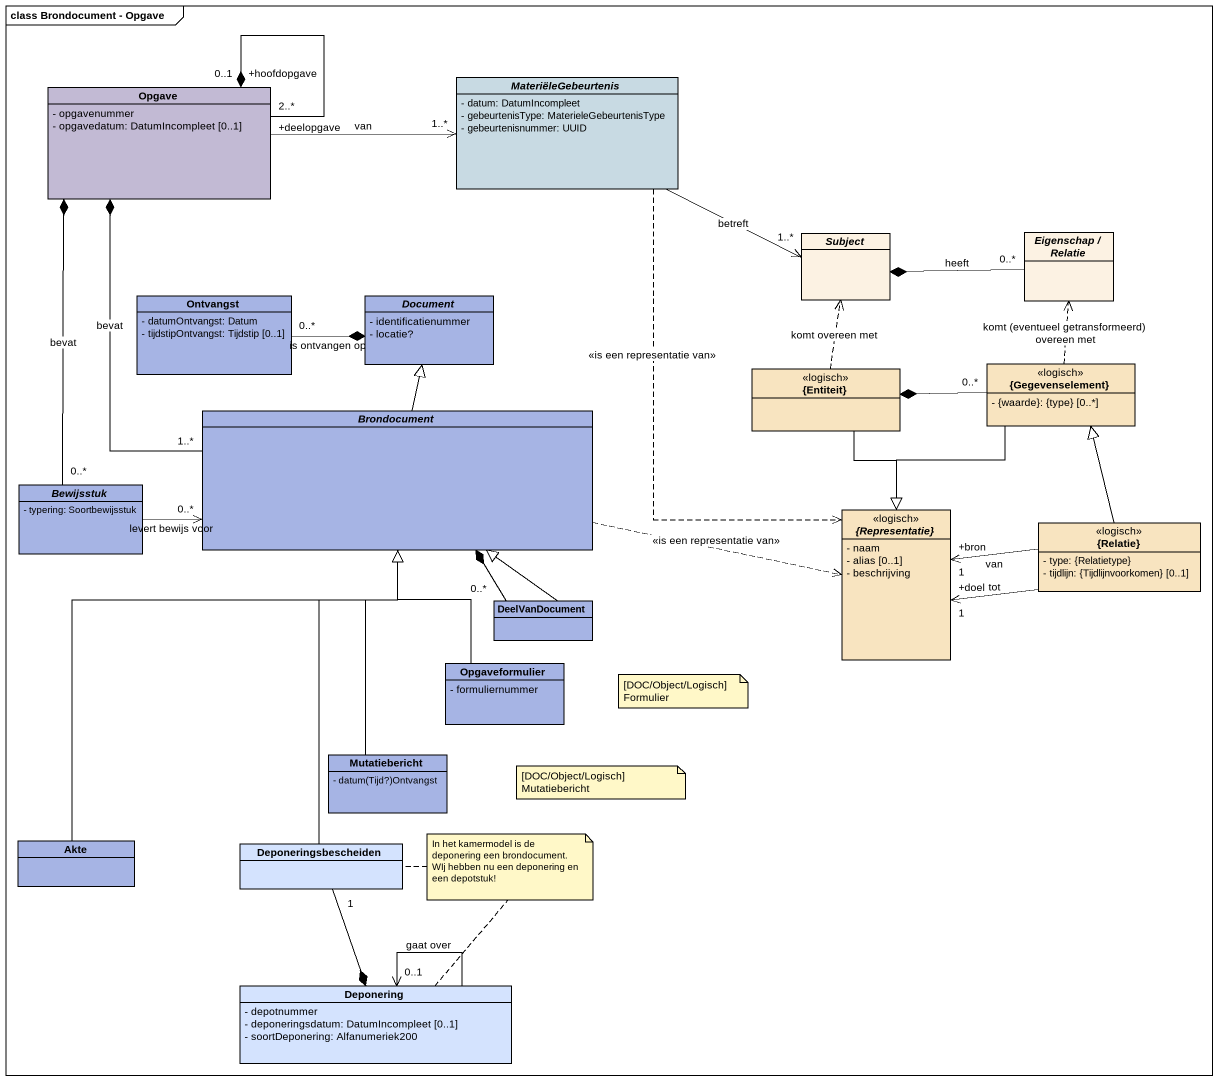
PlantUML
@startuml
mainframe class Brondocument - Opgave
hide circle
hide empty members
skinparam classAttributeIconSize 0
abstract class MateriëleGebeurtenis #C8DAE3 {
  - datum: DatumIncompleet
  - gebeurtenisType: MaterieleGebeurtenisType
  - gebeurtenisnummer: UUID
}
class Opgave #C2BAD4 {
  - opgavenummer
  - opgavedatum: DatumIncompleet [0..1]
}
abstract class Subject #FCF2E3
abstract class "Eigenschap / Relatie" as Eigenschap_Relatie #FCF2E3
class Ontvangst #A6B4E4 {
  - datumOntvangst: Datum
  - tijdstipOntvangst: Tijdstip [0..1]
}
abstract class Document #A6B4E4 {
  - identificatienummer
  - locatie?
}
class "{Entiteit}" as Entiteit <<logisch>> #F8E4C0
class "{Gegevenselement}" as Gegevenselement <<logisch>> #F8E4C0 {
  - {waarde}: {type} [0..*]
}
abstract class Brondocument #A6B4E4
abstract class Bewijsstuk #A6B4E4 {
  - typering: Soortbewijsstuk
}
abstract class "{Representatie}" as Representatie <<logisch>> #F8E4C0 {
  - naam
  - alias [0..1]
  - beschrijving
}
class "{Relatie}" as Relatie <<logisch>> #F8E4C0 {
  - type: {Relatietype}
  - tijdlijn: {Tijdlijnvoorkomen} [0..1]
}
class DeelVanDocument #A6B4E4
class Opgaveformulier #A6B4E4 {
  - formuliernummer
}
class Mutatiebericht #A6B4E4 {
  {field} - datum(Tijd?)Ontvangst
}
class Akte #A6B4E4
class Deponeringsbescheiden #D4E3FE
class Deponering #D4E3FE {
  - depotnummer
  - deponeringsdatum: DatumIncompleet [0..1]
  - soortDeponering: Alfanumeriek200
}
MateriëleGebeurtenis -right-> "1..*" Subject : betreft
MateriëleGebeurtenis ..> Representatie : <<is een representatie van>>
Opgave -right-> "1..*" MateriëleGebeurtenis : van
Opgave "+deelopgave\n2..*" --* "+hoofdopgave\n0..1" Opgave
Eigenschap_Relatie "0..*" -left-* Subject : heeft
Ontvangst "0..*" -right-* Document : is ontvangen op
Entiteit .up.> Subject : komt overeen met
Entiteit --|> Representatie
Gegevenselement .up.> Eigenschap_Relatie : komt (eventueel getransformeerd) overeen met
Gegevenselement "0..*" -left-* Entiteit
Gegevenselement --|> Representatie
Brondocument "1..*" -up-* Opgave : bevat
Brondocument -up-|> Document
Brondocument .right.> Representatie : <<is een representatie van>>
Bewijsstuk "0..*" -up-* Opgave : bevat
Bewijsstuk -right-> "0..*" Brondocument : levert bewijs voor
Relatie -up-|> Gegevenselement
Relatie -left-> "+bron\n1" Representatie : van
Relatie -left-> "+doel\n1" Representatie : tot
DeelVanDocument -up-|> Brondocument
DeelVanDocument "0..*" -up-* Brondocument
Opgaveformulier -up-|> Brondocument
Mutatiebericht -up-|> Brondocument
Akte -up-|> Brondocument
Deponeringsbescheiden -up-|> Brondocument
Deponeringsbescheiden "1" --* Deponering
Deponering --> "0..1" Deponering : gaat over
note as N1
  [DOC/Object/Logisch] Formulier
end note
note as N2
  [DOC/Object/Logisch] Mutatiebericht
end note
note as N3
  In het kamermodel is de deponering een brondocument. WIj hebben nu een deponering en een depotstuk!
end note
N3 .. Deponering
N3 .. Deponeringsbescheiden
@enduml
